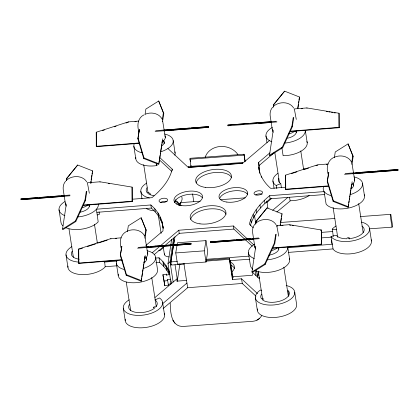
<?xml version="1.0" encoding="UTF-8"?>
<svg xmlns="http://www.w3.org/2000/svg" width="419" height="419" viewBox="0 0 419 419"><rect width="100%" height="100%" fill="white"/><g stroke="black" fill="none" stroke-linecap="round" stroke-linejoin="round"><path stroke-width="0.63" d="M66.333 180.573L66.883 178.133L77.683 165.018L92.678 170.926L90.844 183.119M66.511 180.626L66.883 178.133M86.817 191.289L85.408 200.638L75.818 221.525L62.986 229.602L62.546 229.093L66.307 204.063M62.546 229.093L75.378 221.012L84.968 200.13L86.283 191.404M90.666 183.04L90.96 181.118M91.148 179.835L91.342 178.552M91.536 177.268L91.824 175.341M92.018 174.058L92.211 172.775M145.231 255.585L141.193 281.18L126.198 275.278L120.326 255.6L121.735 246.252M162.782 138.836L158.743 164.431L143.748 158.523L137.877 138.846L139.286 129.497M120.326 255.6L121.913 246.309M137.877 138.846L139.464 129.555M127.444 231.607L128.314 225.831L141.145 217.749L146.247 230.167L145.032 238.27M144.995 114.853L145.864 109.076L158.696 101L163.798 113.418L162.582 121.52M144.681 237.138L145.807 229.659L141.145 217.749M162.326 119.761L163.358 112.905L158.696 101M141.193 281.18L141.674 277.975M141.868 276.692L142.444 272.837M142.638 271.554L142.931 269.632M143.12 268.349L143.701 264.494M143.895 263.211L144.183 261.288M144.377 260.005L144.953 256.15M159.031 162.504L159.225 161.221M159.419 159.938L160.095 155.444M160.288 154.161L160.477 152.877M160.671 151.594L161.346 147.1M161.54 145.817L161.734 144.534M161.928 143.251L162.216 141.323M171.099 280.83L171.13 283.778L168.003 263.577L171.638 239.422M176.912 204.331L177.295 201.79L178.84 203.225L179.227 205.713M173.152 282.06L170.025 261.859L173.613 238.008L174.095 241.119L170.507 264.97L171.408 264.206M178.552 205.163L178.84 203.225M177.247 281.448L179.871 264.012M257.627 293.719L241.569 278.797L232.461 279.51L229.334 259.314L229.471 258.403L206.258 260.215M229.952 261.508L230.136 260.293M232.461 279.51L232.875 276.781L252.51 275.246L252.893 272.711L259.455 278.808M255.621 224.086L256.271 221.028L267.065 207.913L282.06 213.816L280.327 225.37M273.172 107.332L273.817 104.273L284.616 91.159L299.611 97.061L297.878 108.615M255.894 223.521L256.271 221.028M273.445 106.766L273.817 104.273M276.2 234.179L274.791 243.528L265.201 264.415L252.369 272.497L251.929 271.983L255.784 246.314M293.75 117.43L292.342 126.779L282.752 147.661L269.92 155.742L269.48 155.229L273.24 130.204M256.559 270.716L257.538 277.027L258.397 271.303M251.929 271.983L264.761 263.907L274.351 243.02L275.665 234.294M269.48 155.229L282.312 147.153L291.902 126.266L293.216 117.54M280.149 225.291L280.342 224.008M280.531 222.725L281.207 218.231M281.4 216.948L281.594 215.665M297.7 108.542L298.375 104.048M298.569 102.765L298.757 101.482M298.951 100.199L299.239 98.271M352.164 181.726L348.126 207.321L333.131 201.419L327.26 181.741L328.669 172.392M327.26 181.741L328.847 172.45M334.378 157.748L335.247 151.971L348.079 143.89L353.18 156.308L351.965 164.41M351.614 163.279L352.74 155.8L348.079 143.89M348.126 207.321L348.608 204.111M348.802 202.827L349.09 200.905M349.284 199.622L349.477 198.339M349.671 197.05L349.865 195.767M350.054 194.484L350.347 192.562M350.535 191.279L350.729 189.996M350.923 188.707L351.599 184.219M184.334 264.064L171.282 265.033L170.8 261.922L174.964 236.793M180.191 205.221L180.62 202.644L200.198 201.193M190.902 166.333L189.943 158.314L244.062 154.234L245.173 161.341M175.75 252.945L177.441 242.727L205.986 240.611L207.719 251.798L206.028 262.016L177.483 264.132L175.75 252.945L204.294 250.829L205.986 240.611M244.921 161.603L244.062 154.234M371.161 239.773A19.871 9.784 -8.8 0 1 356.689 252.84A19.871 9.784 -8.8 0 1 333.084 249.101L331.062 236.489L336.268 235.237A14.45 7.118 -8.8 0 0 346.932 238.788L347.183 237.866L349.037 237.783L348.786 238.704A14.45 7.118 -8.8 0 0 362.205 233.64A14.45 7.118 -8.8 0 0 361.88 226.092M159.78 157.581L172.24 169.161C169.376 180.846 161.006 190.2 151.94 197.674L132.504 199.193M331.78 195.799A19.871 9.784 -8.8 0 1 324.186 191.609L269.658 195.678C260.592 203.152 252.222 212.512 249.357 224.196L253.191 227.758M250.4 225.49C253.521 214.57 261.608 205.902 270.14 198.789L324.51 194.536M257.538 277.027L258.654 273.398M259.188 278.661L259.56 277.451M77.683 165.018L66.611 178.704M92.405 171.491L92.678 170.926M143.748 158.523L144.021 157.958L138.155 138.28M126.198 275.278L126.47 274.712L120.604 255.035M284.616 91.159L273.544 104.839M299.339 97.627L299.611 97.061M267.065 207.913L255.993 221.593M281.788 214.381L282.06 213.816M333.131 201.419L333.404 200.848L327.538 181.176M261.676 315.69C259.885 318.775 256.585 321.001 253.003 321.273L183.422 326.432C171.156 327.003 170.344 312.061 170.229 303.099M65.689 181.076C63.578 183.428 62.892 186.591 63.232 189.666L65.542 204.582M272.628 107.217C270.512 109.569 269.826 112.727 270.166 115.806L272.476 130.723M255.077 223.971C252.961 226.318 252.275 229.481 252.615 232.561L254.925 247.477M67.957 266.028A19.871 9.784 -8.8 0 0 82.286 274.618A19.871 9.784 -8.8 0 0 105.159 266.908L104.65 262.043L105.185 261.309M333.267 236.368L332.314 228.999A19.871 9.784 -8.8 0 1 336.111 225.961M153.548 307.368L154.182 306.755L155.721 307.033A14.45 7.118 -8.8 0 0 154.946 299.957L159.445 297.961A19.871 9.784 -8.8 0 1 154.763 311.799A19.871 9.784 -8.8 0 1 127.994 313.449A19.871 9.784 -8.8 0 1 129.178 299.826M163.431 247.608L160.126 250.504L158.832 250.604M145.802 245.513L162.954 230.948C163.745 220.86 158.377 211.338 150.856 204.964L96.417 209.217L98.182 221.85A19.871 9.784 -8.8 0 1 65.668 227.601M269.37 140.59L242.837 163.117L188.21 167.385L167.899 148.515M152.228 252.767L178.761 230.241L233.388 225.972L253.699 244.837M259.083 169.611L258.643 162.41L269.92 152.835M154.187 254.621L179.243 233.346L233.87 229.078L252.29 246.189M259.712 173.115L259.183 170.234L259.125 165.515L274.319 152.616M168.003 263.577L170.025 261.859M154.957 297.511L177.2 278.625L176.818 281.159L186.549 280.4M266.735 202.597L271.653 198.423M162.865 303.513L186.942 283.066M272.706 210.244L287.9 197.344M163.096 308.588L187.66 287.727L242.287 283.459L255.988 296.186M276.859 211.993L290.472 200.764A19.871 9.784 -8.8 0 0 309.191 195.516M256.92 320.195L259.461 318.508M66.993 179.809C72.639 175.215 82.496 175.268 86.665 181.767M273.926 105.944C279.573 101.351 289.429 101.408 293.599 107.908M256.376 222.699C262.022 218.105 271.884 218.163 276.048 224.663M143.885 114.911C137.484 117.98 136.903 126.061 139.019 132.069M174.519 202.293L176.08 201.345L175.802 199.554M254.736 244.209L253.416 245.01A19.871 9.784 -8.8 0 0 254.302 258.554M277.938 173.319A19.871 9.784 -8.8 0 0 276.105 185.517L280.777 183.616L281.427 187.801M149.143 192.51L147.582 193.133A14.45 7.118 -8.8 0 1 146.985 187.717M139.349 143.314L96.38 146.671L96.265 146.315L96.255 132.226L128.376 121.887L138.694 121.081M102.54 130.592L104.394 129.995M114.277 126.816L116.131 126.219M126.019 123.034L127.868 122.437M328.732 186.209L285.763 189.566L285.653 189.21L285.638 175.116L317.759 164.777L328.077 163.97M291.305 173.686L296.867 171.895M304.278 169.506L308.604 168.113M316.02 165.73L317.869 165.133M122.448 260.016L78.83 263.425L78.72 263.069L78.704 248.98L110.826 238.636L121.143 237.83M79.432 249.137L82.517 248.142M87.461 246.55L95.495 243.963M99.198 242.774L107.233 240.187M263.101 298.244L261.44 298.773A14.45 7.118 -8.8 0 1 261.54 294.143M263.797 299.035L262.137 299.564A14.45 7.118 -8.8 0 0 281.243 300.706A14.45 7.118 -8.8 0 0 287.968 290.346L288.832 295.94M145.566 114.088C151.29 111.789 158.974 113.24 162.043 119.012M97.156 214.973L99.434 214.36L99.052 211.873M156.591 163.447L156.91 165.557L156.517 165.625A19.871 9.784 -8.8 0 1 135.808 157.429M163.651 279.4L162.928 274.738L166.495 274.157L166.657 275.032L169.627 274.55M163.331 277.169L164.829 285.758L168.396 285.177L167.511 279.641L170.481 279.154M162.928 274.738L164.107 281.097L167.673 280.515L167.511 279.641M171.203 283.815L168.234 284.302L168.396 285.177M294.007 108.94L306.897 107.934L339.039 113.25L339.165 127.701L290.336 131.519M134.934 121.735L136.222 121.636M301.209 108.746L302.497 108.641M155.727 130.66L208.61 126.622L208.667 127.345L163.74 130.854M230.089 125.669L227.941 125.779L227.884 125.056L276.231 121.248M164.337 130.084L173.45 129.371M174.754 129.267L184.522 128.507M185.821 128.403L189.728 128.099M191.033 127.999L208.61 126.622M248.912 123.474L227.884 125.056M250.216 123.375L259.33 122.662M260.634 122.558L270.402 121.793M155.14 131.435L208.667 127.345M276.928 121.919L258.879 123.327L258.822 122.605M227.941 125.779L271.109 122.463M96.265 146.315L139.239 142.958M290.226 131.163L339.055 127.345L339.165 127.701M87.073 182.804L99.963 181.794L132.105 187.115L132.231 201.56L83.402 205.378M90.404 182.909L91.693 182.804M326.254 164.478L327.543 164.379M64.175 196.328L23.155 199.533L21.008 199.638L20.95 198.92L69.942 195.055M345.109 173.555L397.992 169.517L398.05 170.234L352.473 173.796M23.097 198.81L38.077 197.642M39.376 197.538L48.494 196.825M49.793 196.726L59.561 195.961M60.86 195.862L64.117 195.605M355.673 172.822L359.581 172.518M360.885 172.413L375.859 171.245M377.158 171.146L397.992 169.517M21.008 199.638L69.994 195.778M344.523 174.325L398.05 170.234M285.648 187.23L270.742 188.393C264.462 182.956 259.555 175.54 258.696 167.129M83.292 205.022L132.121 201.204L132.231 201.56M285.653 189.21L328.622 185.853M96.899 212.323L151.338 208.07C157.261 213.276 162.163 220.195 163.169 228.182M276.456 225.694L289.351 224.689L321.488 230.005L321.614 244.455L272.785 248.268M115.45 238.641L116.739 238.542M276.566 226.051L277.855 225.951M281.725 225.647L283.014 225.548M138.176 247.414L191.059 243.376L191.116 244.099L146.194 247.608M253.558 239.218L212.538 242.423L210.39 242.533L210.333 241.81L258.68 237.997M146.137 246.885L148.74 246.686M150.044 246.582L165.018 245.414M166.317 245.309L191.059 243.376M234.619 239.972L210.333 241.81M235.923 239.872L250.897 238.699M252.196 238.6L253.5 238.5M137.589 248.184L191.116 244.099M210.39 242.533L259.377 238.668M321.698 237.882L331.419 237.123M78.72 263.069L121.688 259.712M272.675 247.912L321.504 244.099L321.614 244.455M104.65 262.043L116.948 261.079M155.789 258.046L159.026 257.795C163.761 262.027 167.919 267.181 169.81 273.335M287.549 247.749L332.267 244.256L331.728 243.261A19.871 9.784 -8.8 0 1 331.654 239.841M105.373 266.704L117.027 265.793M155.863 262.76L159.744 262.456L163.677 266.29L166.872 270.365L169.302 274.649L168.574 269.988M288.272 252.411L332.99 248.917M205.923 261.142L229.334 259.314M189.791 159.225L243.91 155.145M220.436 199.69L245.235 197.852M280.238 222.526L334.875 218.472M360.24 216.592L390.812 214.324L392.42 224.704A4.106 0.571 85.8 0 1 392.016 227.15L369.249 228.837M321.766 232.356L332.822 231.539M170.8 261.922L177.326 261.44M206.043 259.309L249.122 256.119M229.371 260.723L249.604 259.225M20.95 198.92L22.563 198.836M332.157 229.198L336.389 229.727M326.296 111.48L327.579 111.695M328.868 111.91L330.151 112.119M331.439 112.334L332.723 112.543M334.011 112.758L335.294 112.973M108.432 183.532L109.72 183.747M289.461 225.045L290.744 225.254M292.033 225.469L293.316 225.684M320.315 230.151L321.603 230.361M153.228 307.677L154.768 307.955A14.45 7.118 -8.8 0 1 136.468 312.438A14.45 7.118 -8.8 0 1 129.434 304.466M174.959 200.952L176.08 201.345L177.499 202.665M261.796 290.294L260.388 290.074A19.871 9.784 -8.8 0 0 262.556 304.042A19.871 9.784 -8.8 0 0 290.807 299.046A19.871 9.784 -8.8 0 0 286.177 285.507M333.404 200.848L348.399 206.756M144.021 157.958L159.016 163.86M126.47 274.712L141.465 280.615M280.777 183.616L280.604 183.522A14.45 7.118 -8.8 0 1 278.588 178.358M159.299 159.796L171.764 171.376M178.913 203.98L180.332 205.294M352.74 155.8L353.18 156.308M291.902 126.266L292.342 126.779M282.312 147.153L282.752 147.661M163.358 112.905L163.798 113.418M274.351 243.02L274.791 243.528M264.761 263.907L265.201 264.415M145.807 229.659L146.247 230.167M84.968 200.13L85.408 200.638M75.378 221.012L75.818 221.525M162.954 261.629L163.195 263.184L166.385 267.259L168.815 271.543L169.842 274.33M351.426 161.907C348.357 156.13 340.673 154.684 334.949 156.984C327.422 159.56 325.835 168.119 328.402 174.959M144.492 235.766C141.423 229.994 133.74 228.544 128.015 230.843C120.085 233.661 119.048 242.261 121.562 249.441M172.785 320.142L174.927 323.248M331.062 236.489L331.162 236.667A19.871 9.784 -8.8 0 0 361.435 238.065A19.871 9.784 -8.8 0 0 361.529 222.096M294.41 109.359L296.28 119.394M276.859 226.113L278.729 236.148M87.477 183.223L89.347 193.259M306.897 107.934L307.012 108.291M285.638 175.116L285.763 189.566M128.376 121.887L128.486 122.243M96.255 132.226L96.38 146.671M99.963 181.794L100.078 182.15M110.826 238.636L110.935 238.992M78.704 248.98L78.83 263.425M392.016 227.15L390.408 216.77A4.106 0.571 85.8 0 1 390.812 214.324M352.039 163.845L354.715 180.348M162.656 120.95L165.332 137.453M145.105 237.704L147.781 254.207M164.185 281.772L164.829 285.758M362.571 183.527L364.493 195.956M369.548 228.585L371.47 241.019M358.685 203.576L363.184 232.634M349.037 237.783L349.231 239.029M333.105 207.52L337.704 237.227M307.216 142.743L305.294 130.309A19.871 9.784 -8.8 0 1 284.119 143.162M300.758 150.908L303.655 169.637M281.861 147.614L283.113 155.695L283.495 155.706A19.871 9.784 -8.8 0 0 306.912 141.496M289.55 197.26L290.089 200.759M274.78 152.275L279.478 182.621M289.665 259.492L287.743 247.063A19.871 9.784 -8.8 0 1 267.212 259.859M294.719 292.127L296.642 304.555A19.871 9.784 -8.8 0 1 276.76 317.283A19.871 9.784 -8.8 0 1 257.339 308.918M276.346 185.648L276.807 188.639M265.96 135.971L267.018 142.806M272.937 181.029L274.094 188.487M283.846 267.17L288.345 296.228M269.658 195.678L270.14 198.789M266.819 201.047L267.919 208.149M261.194 176.195L261.388 177.441M258.643 162.41L259.125 165.515M264.462 200.23L264.949 203.335M259.55 171.732L259.743 172.979M259.953 204.907L260.44 208.013M256.166 209.673L256.653 212.784M254.522 215.581L255.82 223.976M253.123 214.502L253.61 217.613M247.2 193.075L247.404 194.364M250.85 219.357L251.332 222.463M258.266 271.119L262.467 298.239M255.202 270.522L255.988 275.587M252.207 268.28L252.4 269.548M248.409 252.72L250.337 265.154A19.871 9.784 -8.8 0 0 252.243 268.663M255.386 297.783L257.313 310.212M233.388 225.972L233.87 229.078M241.569 278.797L242.287 283.459M230.324 260.319L233.032 277.813M229.471 258.403L232.597 278.598M190.247 160.252L190.446 161.545M191.054 165.421L191.258 166.715M204.294 250.829L206.028 262.016M192.578 193.924L193.788 201.675M173.188 140.632L175.111 153.066M180.62 202.644L180.814 203.885M172.24 169.161L172.434 170.402M177.295 201.79L177.488 203.053M178.761 230.241L179.243 233.346M183.91 263.499L187.66 287.727M175.042 264.698L177.441 280.18M156.523 163.07L156.91 165.557M162.897 226.229L163.185 228.093M162.043 221.62L162.525 224.731M160.398 217.157L160.88 220.268M157.973 212.873L158.455 215.984M166.144 265.704L166.872 270.365M158.34 215.314L161.137 233.393M163.138 246.309L164.437 254.705A7.228 3.556 -8.8 0 0 169.056 256.91M166.495 274.157L166.673 275.325M154.784 208.798L155.266 211.909M163.195 263.184L163.677 266.29M164.107 281.097L164.348 282.652M150.253 194.468L150.06 193.222L148.499 193.845A14.45 7.118 -8.8 0 0 154.019 195.683M150.856 204.964L151.338 208.07M159.026 257.795L159.744 262.456M143.712 164.688L148.111 193.101M155.638 257.386L157.56 269.815A19.871 9.784 -8.8 0 1 137.678 282.542A19.871 9.784 -8.8 0 1 118.258 274.183M162.614 302.445L164.536 314.879M133.855 146.294L135.782 158.722M140.831 191.352L141.989 198.81M151.741 277.493L156.24 306.551M126.26 282.087L130.66 310.5M116.304 263.043L118.231 275.477M123.28 308.106L125.208 320.535M94.464 224.28L97.36 243.004M68.983 228.874L73.383 257.282M59.027 209.83L60.954 222.259A19.871 9.784 -8.8 0 0 62.86 225.768M66.003 254.888L67.93 267.322M164.353 253.778L164.437 254.705M395.845 169.622L395.903 170.344M362.519 172.193L362.571 172.916M241.271 239.359L241.328 240.082M206.462 126.732L206.515 127.449M188.911 243.486L188.969 244.204M173.131 129.303L173.188 130.021M155.58 246.058L155.638 246.775M51.888 196.469L51.946 197.187M339.039 113.25L339.055 127.345M321.488 230.005L321.504 244.099M132.105 187.115L132.121 201.204M147.415 252.62A12.643 6.227 -8.8 0 1 144.518 258.701M354.348 178.761A12.643 6.227 -8.8 0 1 351.452 184.842M164.966 135.866A12.643 6.227 -8.8 0 1 162.069 141.952M277.268 247.917A12.643 6.227 -8.8 0 1 272.104 250.489M255.758 248.965A12.643 6.227 -8.8 0 1 254.935 245.833M294.819 131.168A12.643 6.227 -8.8 0 1 288.419 134.101M273.308 132.21A12.643 6.227 -8.8 0 1 272.486 129.083M87.885 205.027A12.643 6.227 -8.8 0 1 82.721 207.599M66.375 206.075A12.643 6.227 -8.8 0 1 65.553 202.943M205.21 157.266A18.064 15.519 9.4 0 1 219.917 146.519A18.064 15.519 9.4 0 1 237.845 154.396M98.36 204.173A19.871 9.784 -8.8 0 1 97.271 208.112L96.26 209.416A19.871 9.784 -8.8 0 1 77.829 216.963M64.919 215.665A19.871 9.784 -8.8 0 1 64.924 201.549M89.252 204.776A10.842 5.337 -8.8 0 1 79.558 212.265M143.303 268.521A19.871 9.784 -8.8 0 0 152.469 252.898L150.924 252.044A19.871 9.784 -8.8 0 0 147.095 250.772M124.846 269.658A19.871 9.784 -8.8 0 1 116.697 260.429M146.027 257.146A10.842 5.337 -8.8 0 1 143.968 262.881M164.646 134.017A19.871 9.784 -8.8 0 1 168.187 148.347L166.343 149.463A19.871 9.784 -8.8 0 1 160.854 151.772M142.397 152.909A19.871 9.784 -8.8 0 1 134.248 143.675M174.802 151.819A19.871 9.784 -8.8 0 1 174.875 155.239M163.578 140.391A10.842 5.337 -8.8 0 1 161.519 146.126M271.852 141.8A19.871 9.784 -8.8 0 1 270.674 141.308L269.129 140.459A19.871 9.784 -8.8 0 1 272.324 127.407M296.186 130.917A10.842 5.337 -8.8 0 1 287.607 138.202M364.19 194.709A19.871 9.784 -8.8 0 1 349.713 207.782A19.871 9.784 -8.8 0 1 326.108 204.037L324.028 191.431L323.547 190.43A19.871 9.784 -8.8 0 1 323.63 186.57M354.029 176.912A19.871 9.784 -8.8 0 1 362.482 185.151A19.871 9.784 -8.8 0 1 350.237 194.662M352.96 183.286A10.842 5.337 -8.8 0 1 350.902 189.016M289.361 258.245A19.871 9.784 -8.8 0 1 278.515 270.234A19.871 9.784 -8.8 0 1 255.051 270.496M278.635 247.671A10.842 5.337 -8.8 0 1 268.94 255.161M196.165 182.962A18.064 8.893 -8.8 0 1 213.046 172.717A18.064 8.893 -8.8 0 1 231.618 177.86M219.792 198.182A14.45 7.118 -8.8 0 1 233.032 190.944A14.45 7.118 -8.8 0 1 247.419 194.207M190.692 219.399A18.064 8.893 -8.8 0 1 207.567 209.154A18.064 8.893 -8.8 0 1 226.14 214.298M174.472 202.66A14.45 7.118 -8.8 0 1 187.042 194.615A14.45 7.118 -8.8 0 1 202.367 197.726M160.262 202.707A4.337 2.137 -8.8 0 1 167.071 201.754M255.92 194.767A4.337 2.137 -8.8 0 1 262.053 194.275M88.624 205.095A10.842 5.337 -8.8 0 1 89.493 206.331M162.493 140.863A10.842 5.337 -8.8 0 1 164.505 143.707M145.901 258.314A10.842 5.337 -8.8 0 1 146.77 259.544M278.007 247.99A10.842 5.337 -8.8 0 1 278.876 249.221M352.835 184.449A10.842 5.337 -8.8 0 1 353.704 185.685M295.557 131.236A10.842 5.337 -8.8 0 1 296.427 132.472M303.728 168.757A19.871 9.784 -8.8 0 1 304.765 169.014M181.778 196.878A19.871 9.784 -8.8 0 1 179.143 204.221M153.516 210.799A19.871 9.784 -8.8 0 1 146.409 208.568M149.374 197.967A19.871 9.784 -8.8 0 1 146.729 183.072M79.191 259.22A14.45 7.118 -8.8 0 1 72.157 251.253M79.133 262.137A19.871 9.784 -8.8 0 1 71.9 246.608M96.794 242.617A19.871 9.784 -8.8 0 1 98.334 243.025M164.227 313.632A19.871 9.784 -8.8 0 1 145.943 327.443A19.871 9.784 -8.8 0 1 125.234 319.241M230.073 261.854A18.064 8.893 -8.8 0 1 232.451 271.475M230.555 264.96A18.064 8.893 -8.8 0 1 234.561 268.684M162.933 140.868A13.005 6.405 -8.8 0 1 163.855 141.255M188.581 166.521L188.435 167.432L242.554 163.352L242.701 162.441L188.581 166.521M181.794 205.598A14.45 7.118 -8.8 0 0 202.576 196.38A14.45 7.118 -8.8 0 0 180.448 193.337A14.45 7.118 -8.8 0 0 181.794 205.598M205.441 187.408A18.064 8.893 -8.8 0 0 231.414 175.886A18.064 8.893 -8.8 0 0 203.754 172.083A18.064 8.893 -8.8 0 0 205.441 187.408M199.963 223.846A18.064 8.893 -8.8 0 0 225.941 212.323A18.064 8.893 -8.8 0 0 198.281 208.521A18.064 8.893 -8.8 0 0 199.963 223.846M226.847 202.078A14.45 7.118 -8.8 0 0 247.629 192.86A14.45 7.118 -8.8 0 0 225.501 189.817A14.45 7.118 -8.8 0 0 226.847 202.078M160.88 202.477A4.337 2.137 -8.8 0 0 167.595 200.083A4.337 2.137 -8.8 0 0 161.451 198.69A4.337 2.137 -8.8 0 0 160.88 202.477M255.92 195.013A4.337 2.137 -8.8 0 0 262.577 192.567A4.337 2.137 -8.8 0 0 256.37 191.237A4.337 2.137 -8.8 0 0 255.92 195.013"/></g></svg>
